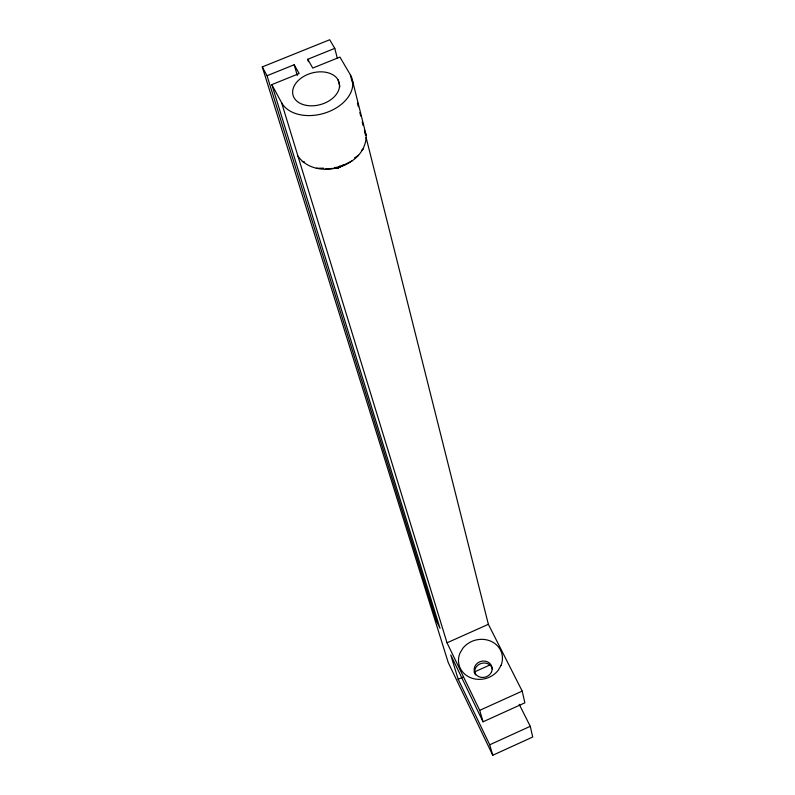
<?xml version="1.0" encoding="UTF-8"?>
<svg xmlns="http://www.w3.org/2000/svg" width="795" height="795" viewBox="0 0 795 795"><rect width="100%" height="100%" fill="white"/><g stroke="black" fill="none" stroke-linecap="round" stroke-linejoin="round"><path stroke-width="1.19" d="M352.602 81.05L366.197 135.299C366.495 167.069 315.873 181.787 297.966 156.148M339.723 166.115L338.123 167.983L325.254 169.067M339.922 166.314L338.123 167.983L335.699 168.013M340.071 166.513L338.123 167.983L335.649 167.795M361.486 150.364L363.434 148.894M343.241 164.823L338.123 167.983L335.728 167.556M354.51 157.867L358.615 155.333M351.867 160.928L338.123 167.983L335.758 167.288M337.259 57.995L334.784 48.366L329.696 39.75L262.28 66.919L448.261 662.623L492.761 755.25L532.72 737.015L530.265 726.322L519.224 704.34M492.761 755.25L489.72 744.786L530.265 726.322M522.186 691.103L524.879 702.82L483.042 721.8L479.713 710.342L522.186 691.103L488.368 624.323L366.097 137.485M489.72 744.786L458.178 679.258L462.7 677.221M473.989 672.143L489.79 665.027M479.713 710.342L447.019 642.817L488.368 624.323M267.031 75.724L294.2 64.753L299.139 73.567L271.83 84.618L440.013 628.338L436.544 621.163L267.031 75.724L262.28 66.919M308.42 61.672L307.754 59.277L334.784 48.366M334.576 168.043L343.659 165.271M316.35 168.262L323.605 168.172M302.229 161.554L304.624 161.981M352.125 81.855L350.347 74.77L339.912 57.081L312.753 68.062L307.754 59.277M271.83 84.618L281.589 102.684L447.019 642.817M483.042 721.8L450.735 654.931L458.178 679.258M364.358 130.112L366.197 135.299M294.2 64.753L297.3 75.475M338.024 79.778L339.863 86.844M357.462 103.102L358.356 106.649M359.837 112.552L360.731 116.09M362.212 121.993L363.096 125.53M364.587 131.483L365.501 135.09M475.45 674.905A9.053 8.159 -15.1 0 1 475.311 668.635L476.444 666.707A9.053 8.159 -15.1 0 1 485.815 663.139A9.053 8.159 -15.1 0 1 492.572 669.519M350.347 74.77A37.395 25.539 -15.5 0 1 328.892 111.618A37.395 25.539 -15.5 0 1 281.589 102.684M501.009 665.465L498.266 670.215A22.141 19.855 -15.2 0 1 469.865 677.4A22.141 19.855 -15.2 0 1 460.027 653.003L462.799 648.322A22.141 19.855 -15.2 0 1 491.042 641.297A22.141 19.855 -15.2 0 1 501.009 665.465M491.568 671.795L490.435 673.743A9.073 8.169 -15.1 0 1 478.819 676.674A9.073 8.169 -15.1 0 1 474.754 666.657L475.887 664.719A9.073 8.169 -15.1 0 1 487.484 661.828A9.073 8.169 -15.1 0 1 491.568 671.795M306.482 105.407A23.929 16.347 -15.5 0 0 339.435 83.803A23.929 16.347 -15.5 0 0 302.339 77.284A23.929 16.347 -15.5 0 0 306.482 105.407"/></g></svg>
